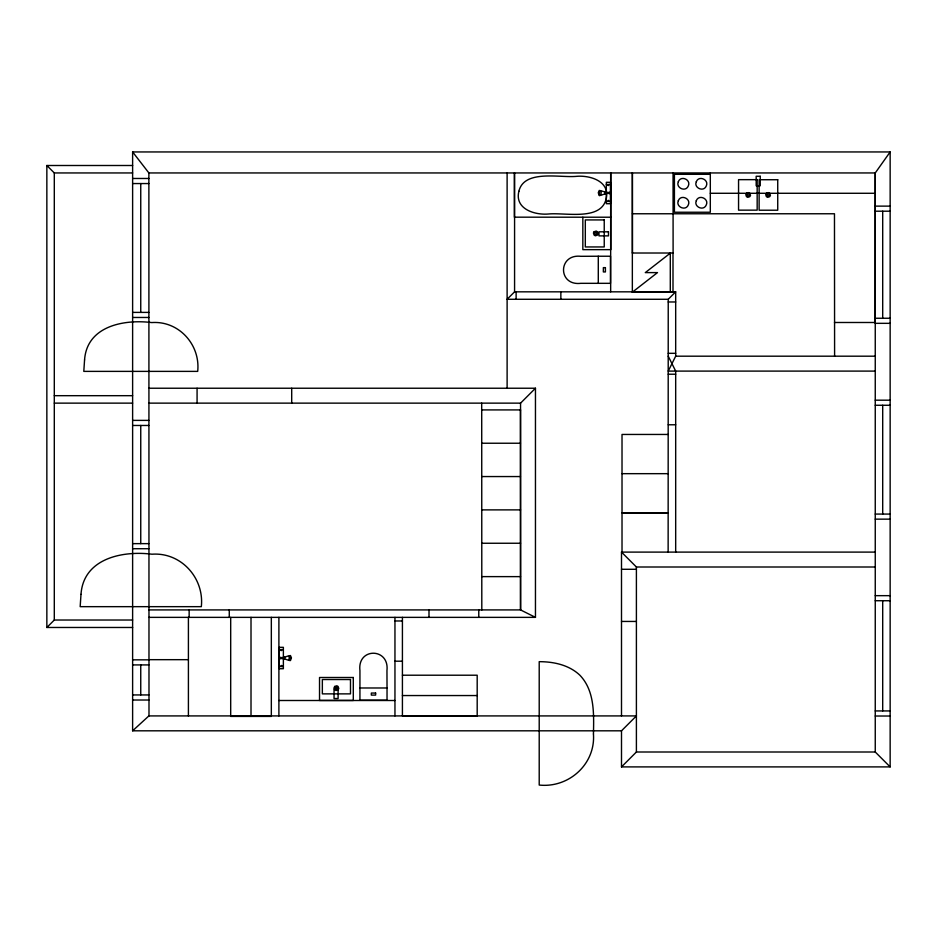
<?xml version="1.0" encoding="UTF-8"?>
<svg xmlns="http://www.w3.org/2000/svg" width="937" height="937" viewBox="0 0 937 937"><rect width="100%" height="100%" fill="white"/><g stroke="black" fill="none" stroke-linecap="round" stroke-linejoin="round"><path stroke-width="1.41" d="M675.682 291.829L668.233 299.278L507.116 299.278L514.577 291.829L675.682 291.829L675.682 356.189L668.233 371.099L875.252 371.099M132.621 730.813L148.878 715.915L636.399 715.915L621.5 730.813L132.621 730.813L132.621 151.946L890.15 151.946L875.252 172.947L875.181 322.492L834.469 322.492M132.621 165.498L46.85 165.498L46.85 627.474L54.299 620.025L132.621 620.025M148.878 403.133L520.562 403.144L535.46 388.234L535.46 617.366L148.878 617.366M621.5 766.899L636.399 752.001L875.252 752.001L890.15 766.899L621.5 766.899L621.5 730.813M632.346 172.947L632.346 292.192L657.493 272.608L645.288 272.608L670.494 253.013M598.286 256.234L580.835 256.305C557.855 253.74 557.679 286.09 580.835 283.325L610.467 283.325L610.467 256.234L598.286 256.234L598.286 283.325M46.85 165.498L54.299 172.947L132.621 172.947M132.621 151.946L148.878 172.947L875.252 172.947L875.252 752.001M710.305 174.305L674.417 174.305L674.417 212.242L710.305 212.242L710.316 172.947M132.621 178.475L148.878 178.475M132.621 183.558L148.878 183.558M606.333 184.46L610.467 184.46M610.467 192.05C606.298 193.783 602.772 190.574 599.247 190.457L598.274 192.753L599.247 195.47C602.819 195.564 606.239 191.921 610.467 193.877M710.316 193.28L875.252 193.28M606.333 201.467L610.467 201.396M875.252 206.128L890.15 206.128M875.252 211.2L890.15 211.2M632.416 213.765L834.469 213.765L834.598 356.189M610.807 217.22L514.39 217.173L514.39 172.958M632.346 253.013L673.106 253.013L673.059 172.947M632.346 292.192L673 292.192L673 253.013M668.233 301.972L675.682 301.972M132.621 312.396L148.878 312.396M132.621 317.467L148.878 317.467M875.252 318.252L890.15 318.252M875.252 323.335L890.15 323.335M668.233 353.319L675.682 353.319M675.682 356.189L875.252 356.189M668.233 374.226L675.682 374.226M148.878 388.234L535.46 388.234M54.299 395.683L132.621 395.683M875.252 400.181L890.15 400.181M54.299 403.133L132.621 403.133M875.252 405.264L890.15 405.264M481.688 403.144L481.688 409.914L520.562 409.914M132.621 420.385L148.878 420.385M668.233 424.777L675.682 424.777M132.621 425.468L148.878 425.468M668.14 434.452L622.016 434.452L622.016 552.104M481.712 443.236L520.457 443.236M622.016 473.665L668.14 473.665M481.712 476.558L520.457 476.558M481.712 509.88L520.55 509.88M875.252 514.073L890.15 514.073M875.252 519.145L890.15 519.145M481.805 543.261L520.55 543.249M132.621 543.636L148.878 543.636M132.621 548.719L148.878 548.719M621.5 715.915L621.5 552.104L875.252 552.104M621.5 552.104L636.399 567.002L875.252 567.002M621.5 569.286L636.399 569.286M481.805 576.618L520.55 576.63M875.252 595.663L890.15 595.663M875.252 600.734L890.15 600.734M148.878 609.917L520.55 609.917L535.46 617.366M394.957 620.973L402.418 620.973M621.5 621.442L636.399 621.442M46.85 627.474L132.621 627.474M279.238 649.564L283.372 649.622M279.238 657.142C283.407 658.863 286.933 655.666 290.458 655.549L291.43 657.821L290.458 660.562C286.933 660.444 283.396 657.247 279.238 658.98M148.995 659.671L188.407 659.671M132.621 659.835L148.878 659.835M394.957 661.194L402.418 661.194M132.621 664.919L148.878 664.919M279.238 666.558L283.372 666.558M402.418 675.214L477.191 675.214L477.191 715.868L402.418 715.868L402.418 617.366M359.937 687.981L387.028 687.981L387.028 700.162L359.937 700.162L359.937 670.529C357.184 647.373 389.511 647.561 386.958 670.529L387.028 687.981M132.621 694.938L148.878 694.938M402.418 695.547L477.191 695.547M132.621 700.021L148.878 700.021M278.898 700.501L394.957 700.501M875.252 710.937L890.15 710.937M875.252 716.02L890.15 716.02M668.233 356.189L675.682 371.099L675.682 552.104M890.15 151.946L890.15 766.899M882.701 211.2L882.701 318.252M882.701 405.264L882.701 514.073M882.701 600.734L882.701 710.937M670.295 253.013L670.295 292.192M668.233 299.278L668.14 552.104M636.399 567.002L636.399 752.001M632.416 173.005L632.452 253.013M610.807 172.958L610.807 249.652L582.837 249.652L582.837 217.22M610.666 172.947L610.666 291.829M606.333 192.05L606.333 182.293L610.467 182.293L610.467 203.704L606.333 203.704L606.333 193.877M605.044 192.05L605.044 193.877M560.853 291.829L560.853 299.278M520.55 403.133L520.55 609.917M520.457 409.914L520.55 609.999M516.123 291.829L516.123 299.278M514.577 172.947L514.577 291.829M507.116 172.947L507.116 388.234M481.712 409.914L481.805 609.999M478.772 609.917L478.772 617.366M428.994 609.917L428.994 617.366M394.957 617.366L394.957 715.915M291.7 388.234L291.7 403.133M284.661 657.142L284.661 658.98M283.372 657.142L283.372 647.326L279.238 647.326L279.238 668.725L283.372 668.725L283.372 658.98M278.898 617.366L278.898 715.915M271.332 617.366L271.332 716.407L230.689 716.407L230.689 617.366M251.011 617.366L251.011 716.407M229.272 609.917L229.272 617.366M197.075 388.234L197.075 403.133M189.145 609.917L189.145 617.366M188.407 617.366L188.407 715.997M148.878 172.947L148.995 715.997M140.749 183.558L140.749 312.396M140.749 425.468L140.749 543.636M140.749 664.919L140.749 694.938M54.299 172.947L54.299 620.025M518.875 191.3C514.554 208.623 533.985 215.112 548.063 214.034C564.835 212.254 600.851 221.237 606.087 199.042C610.42 181.719 590.978 175.242 576.911 176.308C560.127 178.1 524.123 169.105 518.875 191.3M84.564 359.937L83.803 371.38L197.695 371.38C200.541 344.804 178.862 320.583 151.735 322.574C124.234 319.119 86.918 325.865 84.564 359.937M80.992 594.363L80.172 606.661L201.326 606.661C204.395 578.094 181.099 552.069 151.946 554.212C122.63 550.487 83.44 558.347 80.992 594.363M593.449 733.987C595.651 764.135 568.747 788.216 539.208 785.054L539.208 661.674C553.708 661.663 569.075 664.942 579.886 675.226C594.819 690.803 593.859 713.994 593.449 733.987M678.341 181.684C675.46 187.857 685.79 192.542 688.332 185.901C691.213 179.728 680.871 175.032 678.341 181.684M678.341 200.647C675.46 206.819 685.79 211.516 688.332 204.875C691.213 198.703 680.871 194.006 678.341 200.647M696.32 181.684C693.439 187.845 703.769 192.542 706.311 185.901C709.192 179.728 698.85 175.032 696.32 181.684M696.32 200.647C693.439 206.819 703.769 211.516 706.311 204.875C709.192 198.703 698.85 194.006 696.32 200.647M608.066 185.327C609.284 186.475 608.242 183.195 608.066 185.327M281.674 665.551C281.756 667.73 280.151 665.036 281.674 665.551M608.441 201.186C607.34 201.104 609.249 199.394 608.441 201.186M599.75 191.007C597.747 201.396 603.803 190.914 599.75 191.007M281.334 649.622C280.186 650.946 282.4 650.992 281.334 649.622M290.552 658.477C288.104 665.785 289.24 649.54 290.552 658.477M746.473 193.291L745.782 194.545L746.473 196.641L747.726 197.344L749.823 196.641L750.525 195.388L749.823 193.291L748.569 192.6L746.473 193.291M334.732 686.446L334.04 687.711L334.732 689.808L335.996 690.499L338.093 689.808L338.784 688.543L338.093 686.446L336.828 685.755L334.732 686.446M335.458 687.172L335.458 689.082L337.367 689.082L337.367 687.172L335.458 687.172M594.117 231.755L593.426 233.008L594.117 235.105L595.382 235.808L597.466 235.105L598.169 233.852L597.466 231.755L596.213 231.064L594.117 231.755M594.831 232.47L594.831 234.391L596.752 234.391L596.752 232.47L594.831 232.47M747.187 194.006L747.187 195.927L749.108 195.927L749.108 194.006L747.187 194.006M766.384 193.291L765.693 194.545L766.384 196.641L767.649 197.344L769.745 196.641L770.437 195.388L769.745 193.291L768.481 192.6L766.384 193.291M767.11 194.006L767.11 195.927L769.019 195.927L769.019 194.006L767.11 194.006M760.247 176.273L756.182 176.273L756.182 185.76L760.247 185.76L760.247 176.273M757.166 179.658L738.555 179.658L738.555 210.146L757.166 210.146L757.166 179.658M777.733 179.728L759.122 179.728L759.122 210.216L777.733 210.216L777.733 179.728M604.236 219.926L585.309 219.926L585.309 246.946L604.236 246.946L604.236 219.926M608.476 231.814L598.989 231.814L598.989 235.878L608.476 235.878L608.476 231.814M605.407 267.631L603.358 267.631L603.358 271.941L605.407 271.941L605.407 267.631M668.14 512.879L622.016 512.879L668.14 512.89M353.296 677.498L319.529 677.498L319.529 700.454L353.296 700.454L353.296 677.498M350.485 679.524L322.351 679.524L322.351 693.872L350.485 693.872L350.485 679.524M338.105 689.058L334.04 689.058L334.04 698.533L338.105 698.533L338.105 689.058M375.632 693.052L371.333 693.052L371.333 695.102L375.632 695.102L375.632 693.052"/></g></svg>
